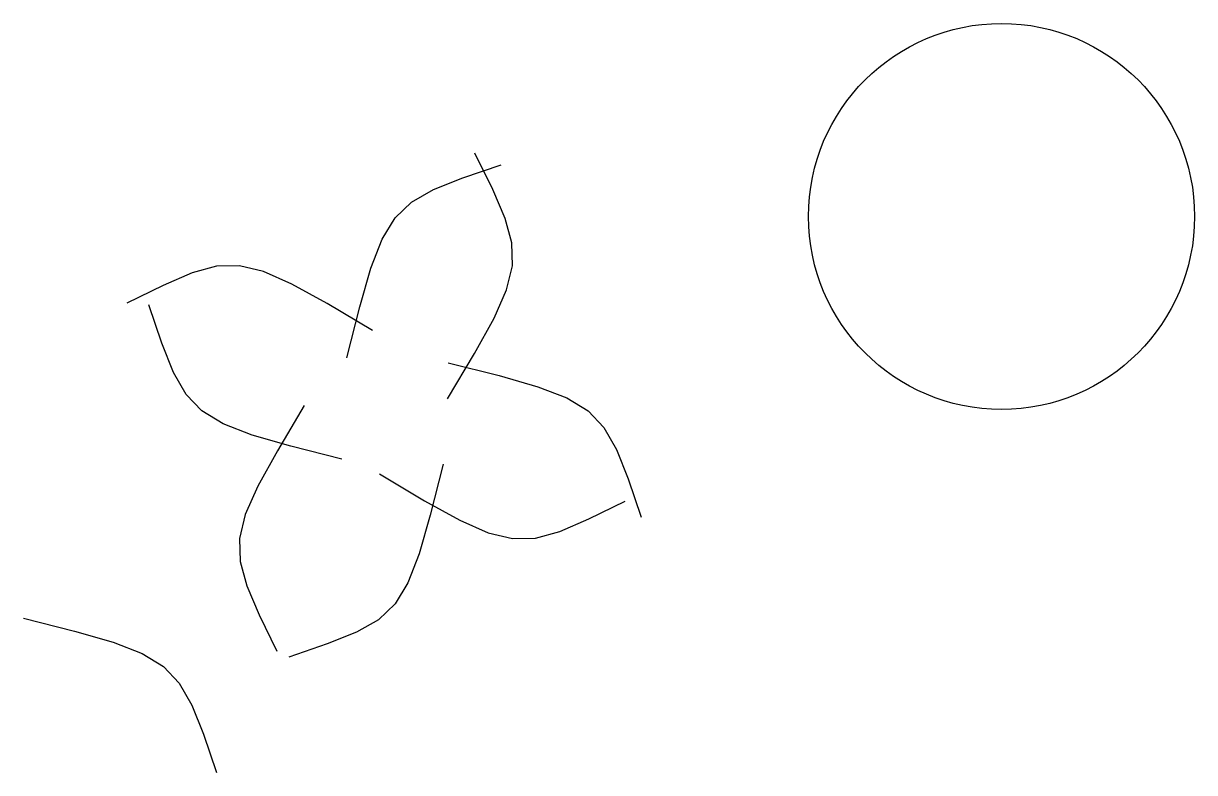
# Model space of a CAD drawing. Header units: inches. Extents: x -5 to 25.3, y 1 to 20.4.
import ezdxf

# ---------------------------------------------------------------- set-up
doc = ezdxf.new("R2010")
doc.units = ezdxf.units.IN
doc.header["$MEASUREMENT"] = 0

# ---------------------------------------------------------------- blocks, each defined once
blk = doc.blocks.new('*U2')
blk.add_polyline3d([(-1.25, -3.625, 0.875), (-0.914, -2.303, 0.545), (-0.625, -1.297, 0.297), (-0.336, -0.549, 0.119), (0, 0, 0), (0.43, 0.408, -0.072), (1, 0.734, -0.109), (1.758, 1.037, -0.123), (2.75, 1.375, -0.125)])
blk = doc.blocks.new('*U3')
at = {"color": 0, "linetype": 'ByBlock', "lineweight": -2, "transparency": 16777216}
blk.add_blockref('*U2', (4.624, 15.369), dxfattribs=at)
for p, rotation in [((-0.376, 10.369), 90), ((9.624, 10.369), 270), ((4.624, 5.369), 180)]:
    blk.add_blockref('*U2', p, dxfattribs=dict(at, rotation=rotation))
blk = doc.blocks.new('*U17')
blk.add_polyline3d([(-1.25, -3.625, 0.875), (-0.914, -2.303, 0.545), (-0.625, -1.297, 0.297), (-0.336, -0.549, 0.119), (0, 0, 0), (0.43, 0.408, -0.072), (1, 0.734, -0.109), (1.758, 1.037, -0.123), (2.75, 1.375, -0.125)])
blk = doc.blocks.new('*U19')
at = {"color": 0, "linetype": 'ByBlock', "lineweight": -2, "transparency": 16777216}
blk.add_blockref('*U17', (4.624, 15.369), dxfattribs=at)
for p, rotation in [((-0.376, 10.369), 90), ((9.624, 10.369), 270), ((4.624, 5.369), 180)]:
    blk.add_blockref('*U17', p, dxfattribs=dict(at, rotation=rotation))

msp = doc.modelspace()

# ---------------------------------------------------------------- linework, layer by layer
msp.add_polyline3d([(-5, 5, 2), (-3.678, 4.664, 1.67), (-2.672, 4.375, 1.422), (-1.924, 4.086, 1.244), (-1.375, 3.75, 1.125), (-0.967, 3.32, 1.053), (-0.641, 2.75, 1.016), (-0.338, 1.992, 1.002), (0, 1, 1)])
msp.add_circle((20.332, 15.408), 5)

# ---------------------------------------------------------------- block references
at = {"extrusion": (-8.65956e-17, 8.65956e-17, -1), "rotation": 45.00000000000001}
msp.add_blockref('*U19', (-0.068, -0.006, -0.75), dxfattribs=at)
msp.add_blockref('*U3', (0, 0))

doc.saveas('drawing.dxf')
